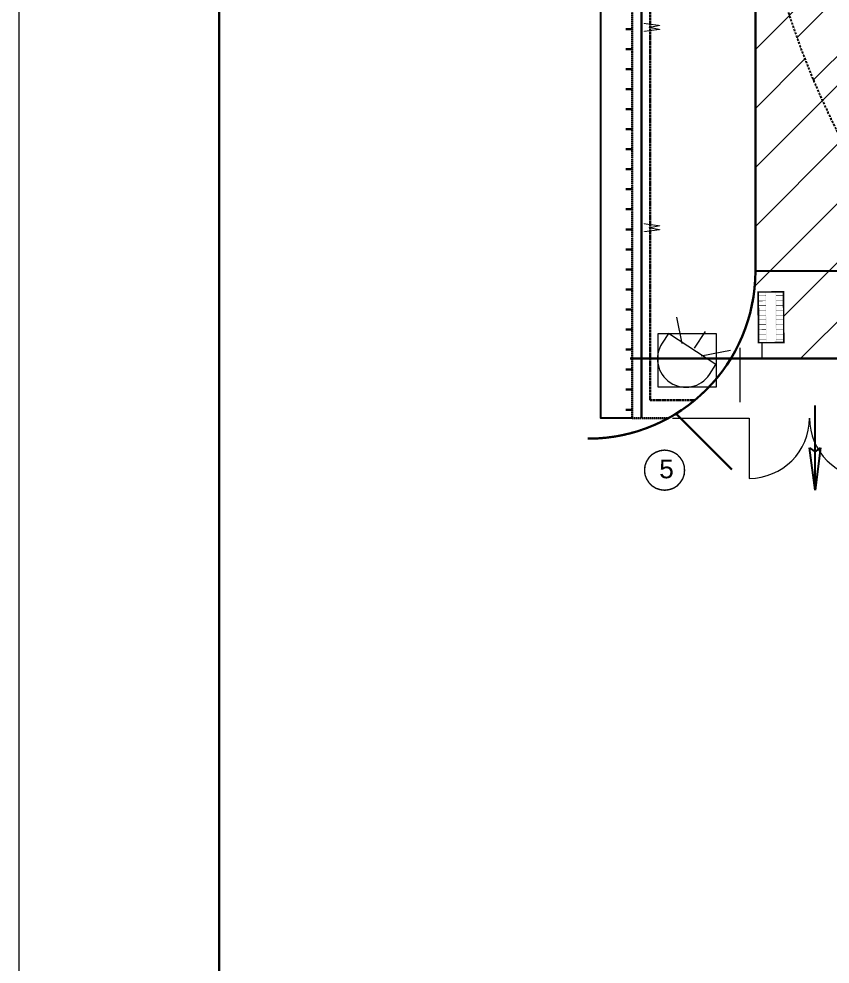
# Model space of a CAD drawing. Header units: millimetres. Extents: x -152693 to 518302, y -31658 to 793547.
# Drawn here: x 429997 to 438502, y 44413 to 54320 of the extents above; entities that cross this region are included whole.
import ezdxf

# ---------------------------------------------------------------- set-up
doc = ezdxf.new("R2010")
doc.units = ezdxf.units.MM
for name, pattern in [('ACAD_ISO02W100', [15, 12, -3]), ('K5LT_DASHED', [6, 4, -2]), ('K5LT_DASHED_REINFORCED', [6, 4, -2]), ('K5LT_REINFORCED', [0]), ('K5LT_THIN', [0])]:
    doc.linetypes.add(name, pattern=pattern)
doc.layers.get('Defpoints').update_dxf_attribs({"color": 2})
for name, color, linetype in [('PDF _0', 7, 'Continuous'), ('PDF __pos', 7, 'Continuous'), ('PDF _Прожектора', 7, 'Continuous'), ('PDF _Текст', 7, 'Continuous'), ('Системный слой', 7, 'Continuous')]:
    doc.layers.add(name, color=color, linetype=linetype)
doc.layers.add('PDF _ОС забор', color=7, linetype='Continuous', true_color=0x151de9)
doc.styles.add('PDF Arial', font='arial.ttf')
doc.styles.get("Standard").update_dxf_attribs({"font": 'arial.ttf'})
doc.styles.add('стиль4', font='isocpeui.ttf', dxfattribs={"height": 2.5})
doc.dimstyles.new('Копия(3) ISO-25', dxfattribs={"dimtxt": 2, "dimasz": 2.5, "dimexe": 1.25, "dimexo": 0.3, "dimgap": 0.3, "dimtad": 1, "dimzin": 9, "dimtxsty": 'стиль4', "dimblk": 'OBLIQUE', "dimcen": 2.5, "dimdle": 1, "dimadec": 0, "dimazin": 0, "dimtfac": 1, "dimtmove": 0, "dimatfit": 3, "dimfxl": 1, "dimarcsym": 0})
picture_1 = doc.add_image_def('image2.png', size_in_pixel=(127, 137))
pattern_1 = [(45, (208635.1, 565522), (-309.35922, 309.35922), [])]

# ---------------------------------------------------------------- blocks, each defined once
blk = doc.blocks.new('AUDIT_I_150324065046-1196')
at = {"layer": 'Системный слой', "color": 150, "linetype": 'K5LT_THIN'}
for p, q in [((124.23, 240.88), (124.23, 255.88)), ((124.23, 240.88), (123.24, 248.38)), ((123.24, 248.38), (124.23, 247.63)), ((124.23, 247.63), (125.22, 248.38)), ((125.22, 248.38), (124.23, 240.88))]:
    blk.add_line(p, q, dxfattribs=at)
at = {"layer": 'Системный слой'}
for points in [[(124.23, 240.88), (124.23, 247.63), (123.24, 248.38), (124.23, 240.88)], [(124.23, 240.88), (125.22, 248.38), (124.23, 247.63), (124.23, 240.88)]]:
    blk.add_solid(points, dxfattribs=at)
blk = doc.blocks.new('_Oblique')
at = {"color": 0, "linetype": 'ByBlock', "lineweight": -2}
blk.add_line((-0.5, -0.5), (0.5, 0.5), dxfattribs=at)
blk = doc.blocks.new('*D389')
at = {"color": 0, "lineweight": -2, "transparency": 16777216}
for p, q in [((438947.1, 51821.6), (438947.1, 51674.4)), ((437718.5, 51790.3), (437718.5, 51674.4)), ((438948.1, 51675.6), (437717.5, 51675.6))]:
    blk.add_line(p, q, dxfattribs=at)
at = {"layer": 'Defpoints', "color": 0, "transparency": 16777216}
for p in [(438947.1, 51821.9), (437718.5, 51790.6), (437718.5, 51675.6)]:
    blk.add_point(p, dxfattribs=at)
at = {"color": 0, "lineweight": -2, "transparency": 16777216, "xscale": 2.5, "yscale": 2.5, "zscale": 2.5, "rotation": 180}
blk.add_blockref('_Oblique', (437718.5, 51675.6), dxfattribs=at)
at = {"color": 0, "lineweight": -2, "transparency": 16777216, "xscale": 2.5, "yscale": 2.5, "zscale": 2.5}
blk.add_blockref('_Oblique', (438947.1, 51675.6), dxfattribs=at)
at = {"color": 0, "lineweight": 9, "transparency": 16777216, "insert": (438332.8, 51677.2), "char_height": 2.5, "attachment_point": 5, "style": 'стиль4'}
blk.add_mtext('3.5', dxfattribs=at)
blk = doc.blocks.new('*U314')
at = {"layer": 'Системный слой', "insert": (-213.1, -87.5), "char_height": 296.011, "width": 426.207, "attachment_point": 7}
blk.add_mtext('{\\fGOST type A|b0|i0|c204|p2;\\H0.59119x;\\W0.67;\\C7;W}', dxfattribs=at)
blk = doc.blocks.new('*U315')
at = {"color": 0, "linetype": 'ByBlock', "lineweight": -2}
for p in [(0, 0), (2100, 0)]:
    blk.add_blockref('*U314', p, dxfattribs=at)
blk = doc.blocks.new('*U316')
at = {"layer": 'Системный слой', "color": 150, "linetype": 'K5LT_THIN', "lineweight": 30}
blk.add_line((0, -35), (0, 35), dxfattribs=at)
blk = doc.blocks.new('*U317')
at = {"color": 0, "linetype": 'ByBlock', "lineweight": -2}
for p in [(26880, 0), (27090, 0), (27300, 0), (27510, 0), (27720, 0), (27930, 0), (28140, 0), (28350, 0), (28560, 0), (28770, 0), (28980, 0), (29190, 0), (29400, 0), (29610, 0), (29820, 0), (30030, 0), (30240, 0), (30450, 0), (30660, 0), (30870, 0)]:
    blk.add_blockref('*U316', p, dxfattribs=at)
blk = doc.blocks.new('*D397')
at = {"color": 0, "lineweight": -2, "transparency": 16777216}
for p, q in [((436428.6, 81373), (436094.6, 81373)), ((436095.8, 81374), (436095.8, 50135.8)), ((436427.4, 50136.8), (436094.6, 50136.8))]:
    blk.add_line(p, q, dxfattribs=at)
at = {"layer": 'Defpoints', "color": 0, "transparency": 16777216}
for p in [(436428.9, 81373), (436095.8, 50136.8), (436427.7, 50136.8)]:
    blk.add_point(p, dxfattribs=at)
at = {"color": 0, "lineweight": -2, "transparency": 16777216, "xscale": 2.5, "yscale": 2.5, "zscale": 2.5}
for p, rotation in [((436095.8, 81373), 90), ((436095.8, 50136.8), 270)]:
    blk.add_blockref('_Oblique', p, dxfattribs=dict(at, rotation=rotation))
at = {"color": 0, "lineweight": 9, "transparency": 16777216, "insert": (436094, 65754.9), "char_height": 2.5, "attachment_point": 5, "rotation": 90, "style": 'стиль4'}
blk.add_mtext('6247,2', dxfattribs=at)

msp = doc.modelspace()

# ---------------------------------------------------------------- hatches: boundary and pattern name
at = {"lineweight": 20, "ltscale": 100}
h = msp.add_hatch(dxfattribs=at)
h.set_pattern_fill('ANSI31', color=254, scale=3500)
h.set_pattern_definition(pattern_1)
h.paths.add_polyline_path([(440550.1579, 79998.71853), (440277.55298, 80474.05747), (440652.28271, 80497.77446), (440440.42547, 80190.05805), (440550.1579, 79998.71853, -0.0475109513), (442210.56563, 80672.01483), (439473.6983, 80672.01483, 0.4142142371), (437718.46935, 78916.78184), (437718.46935, 77741.43976, -0.0967050735)])
h.paths.add_polyline_path([(471688.56915, 78039.17141), (471688.56915, 77551.28759), (471728.64313, 77603.61402), (471895.24715, 77267.12038), (471688.56915, 77310.40065), (471688.56915, 76728.89227, -0.0808472634), (472917.22941, 73821.27048), (472917.22941, 78916.78993, 0.4142128877), (471162.00047, 80672.01483), (466893.23856, 80672.01483, -0.0383320613), (468252.00679, 80026.77374), (468524.63477, 80502.15291), (468734.34639, 80190.69519), (468361.76228, 80218.15349), (468252.00679, 80026.77374, -0.0273344755), (469153.0202, 79443.35457), (470284.38485, 79443.35457, -0.4142138009)])
h.paths.add_polyline_path([(471688.56915, 61244.90451, -0.0214475873), (471981.89872, 60600.01107), (472447.2807, 60874.37257), (472468.63719, 60590.89935), (472917.22941, 60590.89935), (472917.22941, 69179.90827, -0.0808472634), (471688.56915, 66272.28648)])
h.paths.add_polyline_path([(472394.50119, 64790.3618), (472336.04551, 64745.96013), (472394.50119, 65189.9768), (472452.95687, 64745.96013)], flags=16)
h.paths.add_polyline_path([(472457.15911, 56065.2144), (472917.22941, 56059.55648), (472917.22941, 60081.38075), (472171.54599, 60081.38075, -0.1236969984)])
h.paths.add_polyline_path([(472917.22941, 55885.35394), (472835.14388, 55723.67487), (472677.76082, 56062.50145), (472457.15911, 56065.2144, -0.0737886965), (471688.56915, 53764.8685), (471688.56915, 51675.64403, -0.0912526254), (471573.56955, 51050.75155), (473029.91622, 51050.75155, -0.1110019233), (472917.22941, 51816.05093)])
h.paths.add_polyline_path([(472299.80364, 51674.29603), (472305.69758, 51674.29603), (472305.69758, 51680.29603), (472299.80364, 51680.29603)], flags=24)
h = msp.add_hatch(dxfattribs=at)
h.set_pattern_fill('ANSI31', color=254, scale=3500)
h.set_pattern_definition(pattern_1)
h.paths.add_polyline_path([(437718.46935, 58258.24145, -0.0678001232), (438349.38912, 60549.01691), (437876.13104, 60828.0217), (438190.08074, 61033.98395), (438158.15725, 60661.75584), (438349.38912, 60549.01691, -0.0369572162), (438947.12961, 61702.71733), (438947.12961, 64292.1196, -0.0407269102), (437838.52246, 65356.43154), (437718.46935, 65257.33897)])
h.paths.add_polyline_path([(438601.03388, 52353.44705), (438902.90348, 52133.33882), (438947.12961, 52157.13537), (438947.12961, 52473.13703, -0.1050204897), (437718.46935, 55917.61291), (437718.46935, 51675.63261, -0.0311447846), (437704.87519, 51457.60299), (438013.32776, 51458.77137), (438016.34575, 50927.60534), (437790.45736, 50926.7497), (437791.08399, 50761.3193), (439204.07293, 50761.3193, -0.137841275), (438947.12961, 51675.62857), (438947.12961, 52101.09133), (438902.90348, 52133.33882), (438614.59982, 51978.21267)])
h.paths.add_polyline_path([(438330.63253, 51674.70511), (438334.75829, 51674.70511), (438334.75829, 51678.90511), (438330.63253, 51678.90511)], flags=24)
h = msp.add_hatch(dxfattribs=at)
h.set_pattern_fill('ANSI32', color=254, scale=1750)
h.set_pattern_definition([(45, (208635.1, 565522), (-464.0388, 464.0388), []), (45, (208944.47, 565522), (-464.0388, 464.0388), [])])
edge = h.paths.add_edge_path()
edge.add_arc((446234.45771, 57002.27681), 8580.36333, 172.977120516, 212.26079771, ccw=False)
edge.add_arc((446693.39867, 57063.74601), 9029.10512, 149.084073766, 173.720351741, ccw=False)
edge.add_line((438947.12961, 61702.71733), (438978.66871, 52422.30291))

# ---------------------------------------------------------------- linework, layer by layer
at = {"color": 0, "lineweight": 30, "ltscale": 1000}
msp.add_line((432096.90715, 26577.26969), (432096.90715, 87897.26969), dxfattribs=at)
at = {"color": 0, "linetype": 'ByBlock', "lineweight": 15, "ltscale": 20}
msp.add_lwpolyline([(429996.90715, 26052.26969), (518301.90715, 26052.26969), (518301.90715, 88422.26969), (429996.90715, 88422.26969)], close=True, dxfattribs=at)
at = {"color": 254, "lineweight": 20, "ltscale": 100}
for points in [[(437791.08399, 50761.3193), (437790.45736, 50926.7497)], [(436850.37305, 50136.8747), (437653.30907, 50136.8747), (437653.30907, 49504.2502)]]:
    msp.add_lwpolyline(points, dxfattribs=at)
at = {"linetype": 'K5LT_DASHED_REINFORCED', "lineweight": 25, "ltscale": 6}
msp.add_arc((446441.89734, 57087.92718), 8801.58119, 134.368506071, 234.522647073, dxfattribs=at)
at = {"color": 254, "lineweight": 20, "ltscale": 100}
for centre, start, end in [((437653.30907, 50136.8747), 270, 0), ((438918.55809, 50136.8747), 180, 270)]:
    msp.add_arc(centre, 632.62451, start, end, dxfattribs=at)
at = {"layer": 'PDF _0', "color": 1, "lineweight": 0}
msp.add_lwpolyline([(436766.91457, 49800.60469, 15.07033, 15.07033, 0), (436720.98131, 49794.67782, 15.07033, 15.07033, 0), (436675.04806, 49778.37892, 15.07033, 15.07033, 0), (436635.04167, 49754.67143, 15.07033, 15.07033, 0), (436602.44387, 49720.59192, 15.07033, 15.07033, 0), (436577.25467, 49680.58553, 15.07033, 15.07033, 0), (436560.95577, 49637.61571, 15.07033, 15.07033, 0), (436556.51062, 49588.71902, 14.70276, 14.70276, 0), (436560.95577, 49542.78576, 14.70276, 14.70276, 0), (436577.25467, 49499.81594, 14.70276, 14.70276, 0), (436602.44387, 49459.80955, 14.70276, 14.70276, 0), (436635.04167, 49425.73004, 14.70276, 14.70276, 0), (436675.04806, 49400.54083, 14.70276, 14.70276, 0), (436720.98131, 49385.72365, 14.70276, 14.70276, 0), (436766.91457, 49379.79678, 15.07033, 15.07033, 0), (436812.84783, 49385.72365, 15.07033, 15.07033, 0), (436858.78109, 49400.54083, 15.07033, 15.07033, 0), (436898.78747, 49425.73004, 15.07033, 15.07033, 0), (436929.90355, 49459.80955, 15.07033, 15.07033, 0), (436956.57448, 49499.81594, 15.07033, 15.07033, 0), (436971.39166, 49542.78576, 15.07033, 15.07033, 0), (436975.83681, 49588.71902, 14.56339, 14.56339, 0), (436971.39166, 49637.61571, 14.56339, 14.56339, 0), (436956.57448, 49680.58553, 14.56339, 14.56339, 0), (436929.90355, 49720.59192, 14.56339, 14.56339, 0), (436898.78747, 49754.67143, 14.56339, 14.56339, 0), (436858.78109, 49778.37892, 14.56339, 14.56339, 0), (436812.84783, 49794.67782, 14.56339, 14.56339, 0)], format="xyseb", close=True, dxfattribs=at)
at = {"layer": 'PDF __pos', "color": 18, "lineweight": 0, "true_color": 0x000000}
msp.add_lwpolyline([(438013.32776, 51458.77137, 15.9992, 15.9992, 0), (438016.34004, 50927.60532, 16.06551, 16.06551, 0), (437751.25906, 50926.60122, 17.94081, 17.94081, 0), (437748.24678, 51457.76727, 16.06551, 16.06551, 0)], format="xyseb", close=True, dxfattribs=at)
at = {"layer": 'PDF __pos', "color": 18, "lineweight": 0, "true_color": 0x000000, "const_width": 4.00125}
msp.add_lwpolyline([(438013.32776, 51458.77137), (438016.34004, 50928.60941), (437751.25906, 50926.60122), (437747.24269, 51456.76318)], close=True, dxfattribs=at)
at = {"layer": 'PDF __pos', "color": 7, "lineweight": 20, "true_color": 0xf0f0f0}
for points in [[(437747.24269, 51456.76318), (437751.25906, 50926.60122), (437751.25906, 50926.60122)], [(438012.32366, 51458.77137), (438012.32366, 51458.77137), (438016.34004, 50928.60941)]]:
    msp.add_solid(points, dxfattribs=at)
at = {"layer": 'PDF __pos', "color": 5, "lineweight": 20}
for points in [[(437827.57026, 51420.61577), (437827.57026, 51424.63215), (437747.24269, 51418.60758)], [(437827.57026, 51424.63215), (437747.24269, 51418.60758), (437747.24269, 51422.62396)], [(437829.57844, 51458.77137), (437825.56207, 51458.77137), (437833.59482, 50926.60122)], [(437825.56207, 51458.77137), (437833.59482, 50926.60122), (437829.57844, 50926.60122)], [(437936.01247, 51458.77137), (437929.98791, 51458.77137), (437938.02066, 50926.60122)], [(437929.98791, 51458.77137), (437938.02066, 50926.60122), (437934.00428, 50926.60122)], [(438014.33185, 51420.61577), (438014.33185, 51424.63215), (437934.00428, 51420.61577)], [(438014.33185, 51424.63215), (437934.00428, 51420.61577), (437934.00428, 51424.63215)], [(437827.57026, 51366.39466), (437749.25088, 51360.3701), (437747.24269, 51366.39466)], [(437827.57026, 51362.37829), (437827.57026, 51366.39466), (437749.25088, 51360.3701)], [(438014.33185, 51362.37829), (438014.33185, 51366.39466), (437934.00428, 51362.37829)], [(438014.33185, 51366.39466), (437934.00428, 51362.37829), (437934.00428, 51366.39466)], [(438014.33185, 51312.17356), (438014.33185, 51318.19812), (437934.00428, 51312.17356)], [(438014.33185, 51318.19812), (437934.00428, 51312.17356), (437934.00428, 51316.18993)], [(437829.57844, 51312.17356), (437829.57844, 51316.18993), (437749.25088, 51312.17356)], [(437829.57844, 51316.18993), (437749.25088, 51312.17356), (437749.25088, 51316.18993)], [(437829.57844, 51261.96882), (437829.57844, 51265.9852), (437749.25088, 51261.96882)], [(437829.57844, 51265.9852), (437749.25088, 51261.96882), (437749.25088, 51265.9852)], [(437829.57844, 51213.77228), (437829.57844, 51217.78866), (437749.25088, 51211.76409)], [(437829.57844, 51217.78866), (437749.25088, 51211.76409), (437749.25088, 51215.78047)], [(438014.33185, 51263.97701), (438014.33185, 51267.99339), (437934.00428, 51263.97701)], [(438014.33185, 51267.99339), (437934.00428, 51263.97701), (437934.00428, 51267.99339)], [(438014.33185, 51213.77228), (438014.33185, 51217.78866), (437934.00428, 51213.77228)], [(438014.33185, 51217.78866), (437934.00428, 51213.77228), (437934.00428, 51217.78866)], [(437829.57844, 51163.56755), (437829.57844, 51167.58393), (437749.25088, 51163.56755)], [(437829.57844, 51167.58393), (437749.25088, 51163.56755), (437749.25088, 51167.58393)], [(438014.33185, 51163.56755), (438014.33185, 51167.58393), (437934.00428, 51163.56755)], [(438014.33185, 51167.58393), (437934.00428, 51163.56755), (437934.00428, 51167.58393)], [(438014.33185, 51115.37101), (438014.33185, 51119.38739), (437936.01247, 51113.36282)], [(438014.33185, 51119.38739), (437936.01247, 51113.36282), (437936.01247, 51119.38739)], [(437829.57844, 51113.36282), (437829.57844, 51117.3792), (437749.25088, 51113.36282)], [(437829.57844, 51117.3792), (437749.25088, 51113.36282), (437749.25088, 51117.3792)], [(437829.57844, 51063.15809), (437829.57844, 51069.18266), (437749.25088, 51063.15809)], [(437829.57844, 51069.18266), (437749.25088, 51063.15809), (437749.25088, 51067.17447)], [(438016.34004, 51065.16628), (438016.34004, 51069.18266), (437936.01247, 51065.16628)], [(438016.34004, 51069.18266), (437936.01247, 51065.16628), (437936.01247, 51069.18266)], [(437829.57844, 51014.96155), (437829.57844, 51018.97793), (437749.25088, 51012.95336)], [(437829.57844, 51018.97793), (437749.25088, 51012.95336), (437749.25088, 51018.97793)], [(437831.58663, 50960.74044), (437831.58663, 50964.75682), (437751.25906, 50960.74044)], [(437831.58663, 50964.75682), (437751.25906, 50960.74044), (437751.25906, 50964.75682)], [(438016.34004, 51014.96155), (438016.34004, 51018.97793), (437936.01247, 51014.96155)], [(438016.34004, 51018.97793), (437936.01247, 51014.96155), (437936.01247, 51018.97793)], [(438016.34004, 50962.74863), (438016.34004, 50966.76501), (437936.01247, 50960.74044)], [(438016.34004, 50966.76501), (437936.01247, 50960.74044), (437936.01247, 50964.75682)]]:
    msp.add_solid(points, dxfattribs=at)
at = {"layer": 'PDF _ОС забор', "lineweight": 0}
msp.add_lwpolyline([(437560.09369, 50302.05663), (437557.55253, 50871.15413)], dxfattribs=at)
at = {"layer": 'PDF _Прожектора', "lineweight": 0}
for points in [[(436891.02116, 51192.53587), (436947.32644, 50916.93632)], [(437190.3282, 51044.36407), (437077.71763, 50869.52134)], [(437457.03744, 50842.85042), (437148.84009, 50783.5817)]]:
    msp.add_lwpolyline(points, dxfattribs=at)
msp.add_lwpolyline([(437237.74317, 50593.9218), (437302.93876, 50697.64206), (436808.04495, 51023.62002), (436739.88592, 50919.89976, 0.9986033526)], format="xyb", close=True, dxfattribs=at)
at = {"layer": 'Системный слой', "color": 150, "linetype": 'K5LT_DASHED', "lineweight": 30, "ltscale": 0.5}
for p, q in [((436428.85889, 81373.06571), (436427.72916, 50136.8747)), ((436427.72916, 50136.79875), (436807.66492, 50136.8747))]:
    msp.add_line(p, q, dxfattribs=at)
at = {"layer": 'Системный слой', "color": 150, "lineweight": 30, "ltscale": 0.5}
msp.add_line((436527.14331, 81373.06571), (436526.01358, 50136.8747), dxfattribs=at)
at = {"layer": 'Системный слой', "color": 150, "linetype": 'ACAD_ISO02W100', "lineweight": 30, "ltscale": 2}
for p, q in [((436613.43521, 81183.92469), (436613.68179, 50324.82801)), ((436613.68179, 50324.84479), (437083.99506, 50324.80411))]:
    msp.add_line(p, q, dxfattribs=at)
at = {"layer": 'Системный слой', "color": 18, "linetype": 'K5LT_REINFORCED', "lineweight": 30, "true_color": 0x000000}
msp.add_line((437718.46935, 51675.63261), (437718.46935, 78916.78588), dxfattribs=at)
at = {"layer": 'Системный слой', "color": 150, "linetype": 'K5LT_THIN', "lineweight": 30}
for p, q in [((436406.75009, 50761.3193), (440403.29283, 50761.3193)), ((436892.33015, 50177.43051), (437472.74432, 49597.01634)), ((436892.33015, 50177.43051), (437472.74432, 49597.01634))]:
    msp.add_line(p, q, dxfattribs=at)
at = {"layer": 'Системный слой', "color": 150, "linetype": 'K5LT_DASHED', "lineweight": 30}
msp.add_arc((435963.2404, 51675.63261), 1755.22895, 270, 0, dxfattribs=at)
at = {"layer": 'Системный слой', "color": 18, "linetype": 'K5LT_REINFORCED', "lineweight": 30, "true_color": 0x000000}
msp.add_arc((435963.2404, 51675.63261), 1755.22895, 270, 0, dxfattribs=at)

# ---------------------------------------------------------------- block references
at = {"color": 254, "lineweight": 20, "extrusion": (0, 0, -1), "zscale": -1, "rotation": 270}
msp.add_blockref('*U317', (-436393.8488, 81094.11583), dxfattribs=at)
at = {"color": 254, "lineweight": 20, "rotation": 90.00000000000001}
msp.add_blockref('*U315', (436633.9822, 52291.40001), dxfattribs=at)
at = {"layer": 'Системный слой', "xscale": 59.20222166123256, "yscale": 59.20222166123256, "zscale": 59.20222166123256}
msp.add_blockref('AUDIT_I_150324065046-1196', (430989.5754, 35120.99284), dxfattribs=at)
msp.add_blockref('AUDIT_I_150324065046-1196', (430989.5754, 35120.99284), dxfattribs=at)

# ---------------------------------------------------------------- texts
at = {"layer": 'PDF _Текст', "lineweight": 20, "insert": (436710.60929, 49502.40026), "char_height": 196.00698, "attachment_point": 7, "style": 'PDF Arial'}
msp.add_mtext('5', dxfattribs=at)

# ---------------------------------------------------------------- dimensions: what is measured, and where the dimension line sits
at = {"color": 7, "lineweight": 9}
dim = msp.add_linear_dim(base=(436095.80536, 50136.79875), p1=(436428.85889, 81372.98976), p2=(436427.72916, 50136.79875), angle=90, dimstyle='Копия(3) ISO-25', override={"dimdec": 1, "dimlfac": 0.2}, dxfattribs=at)
dim.commit()
dim.dimension.update_dxf_attribs({"geometry": '*D397', "text_midpoint": (436094.00536, 65754.89426)})
dim = msp.add_linear_dim(base=(437718.46935, 51675.63261), p1=(438947.12961, 51821.91062), p2=(437718.46935, 51790.60434), text='3.5', dimstyle='Копия(3) ISO-25', dxfattribs=at)
dim.commit()
dim.dimension.update_dxf_attribs({"geometry": '*D389', "text_midpoint": (438332.79948, 51675.63261), "dimtype": 160})

# ---------------------------------------------------------------- pictures from other files: only their frames are drawn
at = {"layer": 'PDF _ОС забор', "color": 7, "lineweight": 5}
image = msp.add_image(picture_1, insert=(436698.39782, 51023.62002), size_in_units=(563.05284, 607.50438), rotation=-90, dxfattribs=at)
image.dxf.flags = 15

doc.saveas('drawing.dxf')
